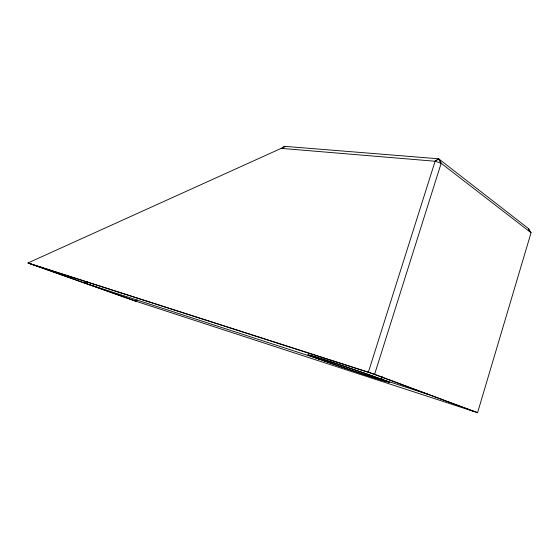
<?xml version="1.0" encoding="UTF-8"?>
<svg xmlns="http://www.w3.org/2000/svg" width="559" height="559" viewBox="0 0 559 559"><rect width="100%" height="100%" fill="white"/><g stroke="black" fill="none" stroke-linecap="round" stroke-linejoin="round"><path stroke-width="0.84" d="M474.13 411.529L370.938 373.132L30.382 263.827L134.733 300.833L477.582 412.654L531.05 232.733L528.583 228.659L438.654 158.791L284.748 146.346L281.184 148.366L27.95 262.961L136.675 301.525M381.587 379.233L382.37 376.745M477.582 412.654L374.614 374.313L441.149 163.277L438.654 158.791L441.149 163.277L531.05 232.733M374.614 374.313L368.374 372.182L435.112 161.244L438.654 158.791L435.112 161.244L281.184 148.366M282.148 148.526L284.748 146.346M282.155 148.54L284.817 146.346M87.602 281.729L84.346 282.966L319.371 359.171L317.135 358.354M134.733 300.833L137.207 299.994M470.706 410.411L472.313 410.851M27.95 262.961L368.374 372.182M427.977 394.361L380.434 378.855L382.622 379.666M435.112 161.244L441.149 163.277M31.835 264.288L32.806 264.68M528.583 228.659L528.758 230.266L528.583 228.659M324.835 361.184L311.636 356.39A43.483 0.797 18.7 0 1 323.046 359.241A43.483 0.797 18.7 0 1 374.271 376.598L387.317 381.385A43.483 0.797 18.7 0 1 373.859 377.779A43.483 0.797 18.7 0 1 324.835 361.184M324.898 361.121A39.486 0.72 18.7 0 0 385.591 381.224A39.486 0.72 18.7 0 0 335.645 363.455A39.486 0.72 18.7 0 0 324.898 361.121"/></g></svg>
